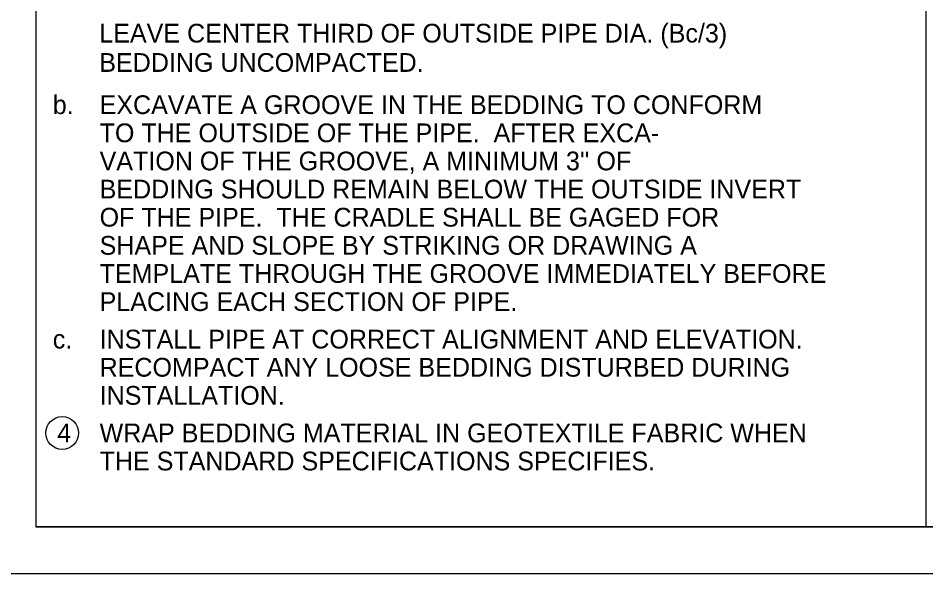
# Model space of a CAD drawing. Extents: x 997.6 to 1036.8, y 998.9 to 1022.6.
# Drawn here: x 1006.81 to 1016.5, y 1000 to 1005.93 of the extents above; entities that cross this region are included whole.
import ezdxf

# ---------------------------------------------------------------- set-up
doc = ezdxf.new("R2010")
doc.units = 0
for name, color, linetype in [('1', 7, 'Continuous'), ('10', 7, 'Continuous'), ('11', 7, 'Continuous'), ('14', 7, 'Continuous'), ('2', 7, 'Continuous')]:
    doc.layers.add(name, color=color, linetype=linetype)

msp = doc.modelspace()

# ---------------------------------------------------------------- linework, layer by layer
at = {"layer": '1'}
msp.add_line((1016.5, 1011.25), (1016.5, 1000.5), dxfattribs=at)
at = {"layer": '10'}
for p in [(1007, 1021.5), (1035.5, 1000.5)]:
    msp.add_line(p, (1007, 1000.5), dxfattribs=at)
at = {"layer": '11'}
msp.add_lwpolyline([(1007, 1000.5), (1035.5, 1000.5), (1035.5, 1021.5), (1007, 1021.5)], close=True, dxfattribs=at)
at = {"layer": '14'}
msp.add_line((1036, 1000), (1000, 1000), dxfattribs=at)
at = {"layer": '2'}
msp.add_circle((1007.2812, 1001.5021), 0.175, dxfattribs=at)

# ---------------------------------------------------------------- texts
at = {"layer": '1'}
for s, p in [('LEAVE CENTER THIRD OF OUTSIDE PIPE DIA. (Bc/3) ', (1007.6773, 1005.6659)), ('BEDDING UNCOMPACTED.', (1007.6773, 1005.3535)), ('b.', (1007.1808, 1004.903)), ('EXCAVATE A GROOVE IN THE BEDDING TO CONFORM', (1007.6808, 1004.903)), ('TO THE OUTSIDE OF THE PIPE.  AFTER EXCA-', (1007.6808, 1004.603)), ("VATION OF THE GROOVE, A MINIMUM 3'' OF ", (1007.6808, 1004.303)), ('BEDDING SHOULD REMAIN BELOW THE OUTSIDE INVERT', (1007.6808, 1004.003)), ('OF THE PIPE.  THE CRADLE SHALL BE GAGED FOR  ', (1007.6808, 1003.703)), ('SHAPE AND SLOPE BY STRIKING OR DRAWING A ', (1007.6808, 1003.403)), ('TEMPLATE THROUGH THE GROOVE IMMEDIATELY BEFORE ', (1007.6808, 1003.103)), ('PLACING EACH SECTION OF PIPE.', (1007.6808, 1002.803)), ('INSTALL PIPE AT CORRECT ALIGNMENT AND ELEVATION.', (1007.6808, 1002.403)), ('c.', (1007.1808, 1002.403)), ('RECOMPACT ANY LOOSE BEDDING DISTURBED DURING', (1007.6808, 1002.103)), ('INSTALLATION.', (1007.6808, 1001.803)), ('4', (1007.2285, 1001.403)), ('WRAP BEDDING MATERIAL IN GEOTEXTILE FABRIC WHEN', (1007.6808, 1001.403)), ('THE STANDARD SPECIFICATIONS SPECIFIES.', (1007.6808, 1001.103))]:
    msp.add_text(s, height=0.2, dxfattribs=at).set_placement(p)

doc.saveas('drawing.dxf')
